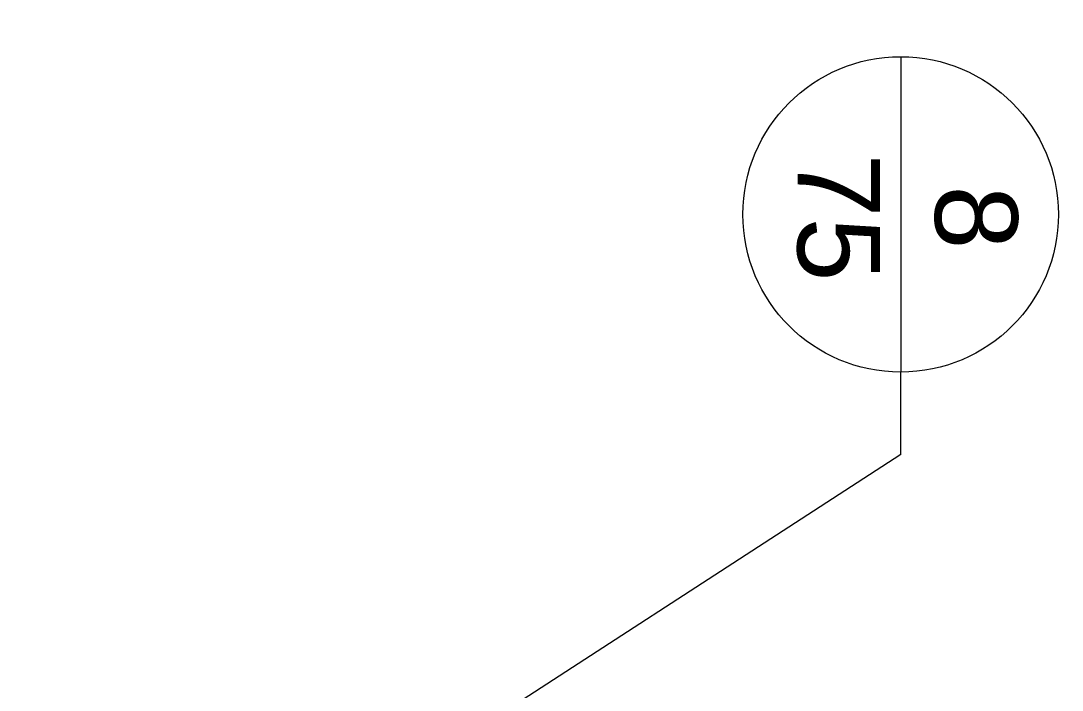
# Model space of a CAD drawing. Header units: metres. Extents: x 180 to 3220, y 13789 to 15035.
# Drawn here: x 755.32 to 765.41, y 14546.12 to 14552.61 of the extents above; entities that cross this region are included whole.
import ezdxf

# ---------------------------------------------------------------- set-up
doc = ezdxf.new("R2010")
doc.units = ezdxf.units.M
doc.header["$MEASUREMENT"] = 0
doc.layers.add('02 Выноски план', color=170, linetype='Continuous')
doc.layers.add('50 Дендроплан (привязки)', color=7, linetype='Continuous')
doc.styles.get("Standard").update_dxf_attribs({"font": 'arial.ttf'})
doc.dimstyles.get("Standard").update_dxf_attribs({"dimtxt": 0.18, "dimasz": 0.18, "dimexe": 0.18, "dimexo": 0.0625, "dimgap": 0.09, "dimtad": 0, "dimtih": 1, "dimtoh": 1, "dimdec": 4, "dimzin": 0, "dimdsep": 46, "dimtxsty": 'Standard', "dimcen": 0.09, "dimadec": 0, "dimazin": 0, "dimtfac": 1, "dimtdec": 4, "dimtofl": 0, "dimtmove": 0, "dimatfit": 3, "dimfxl": 1, "dimtolj": 1, "dimtzin": 0, "dimarcsym": 0})

# ---------------------------------------------------------------- blocks, each defined once
blk = doc.blocks.new('*D259')
at = {"layer": '50 Дендроплан (привязки)', "color": 0, "lineweight": 0, "ltscale": 4}
for p, q in [((744.703, 14595.902), (744.729, 14596.017)), ((745.176, 14595.728), (1980.901, 14308.357)), ((3219.274, 14020.371), (1983.549, 14307.742)), ((3219.775, 14020.318), (3219.802, 14020.433))]:
    blk.add_line(p, q, dxfattribs=at)
at = {"layer": '50 Дендроплан (привязки)', "color": 0, "lineweight": 5, "ltscale": 4}
for points in [[(745.194, 14595.809), (745.157, 14595.647), (744.689, 14595.841)], [(3219.293, 14020.452), (3219.255, 14020.289), (3219.761, 14020.257)]]:
    blk.add_solid(points, dxfattribs=at)
at = {"layer": '50 Дендроплан (привязки)', "color": 0, "ltscale": 4, "insert": (1982.225, 14308.049), "char_height": 0.5, "attachment_point": 5}
blk.add_mtext('\\A1;2541.12', dxfattribs=at)

msp = doc.modelspace()

# ---------------------------------------------------------------- linework, layer by layer
at = {"layer": '02 Выноски план', "color": 84, "lineweight": 20}
for points in [[(763.842, 14552.264), (763.842, 14549.207)], [(763.842, 14548.407), (763.842, 14549.207)], [(763.842, 14548.407), (759.033, 14545.285), (760.651, 14508.32)]]:
    msp.add_lwpolyline(points, dxfattribs=at)
msp.add_circle((763.842, 14550.735), 1.529, dxfattribs=at)

# ---------------------------------------------------------------- texts
at = {"layer": '02 Выноски план', "color": 84, "lineweight": 50, "insert": (764.976, 14552.468), "char_height": 0.8, "attachment_point": 1, "rotation": 270}
msp.add_mtext_dynamic_manual_height_columns('\\pxqc;{\\C0;8\\P75}', width=3.52484, gutter_width=0.5, heights=[-2.15], dxfattribs=at)

# ---------------------------------------------------------------- dimensions: what is measured, and where the dimension line sits
at = {"layer": '50 Дендроплан (привязки)', "ltscale": 4}
dim = msp.add_aligned_dim(p1=(3219.761, 14020.257), p2=(744.689, 14595.841), distance=0, dimstyle='Standard', override={"dimtxt": 0.5, "dimasz": 0.5, "dimdec": 2, "dimlwd": 0, "dimlwe": 0}, dxfattribs=at)
dim.commit()
dim.dimension.update_dxf_attribs({"geometry": '*D259', "text_midpoint": (1982.225, 14308.049)})

doc.saveas('drawing.dxf')
